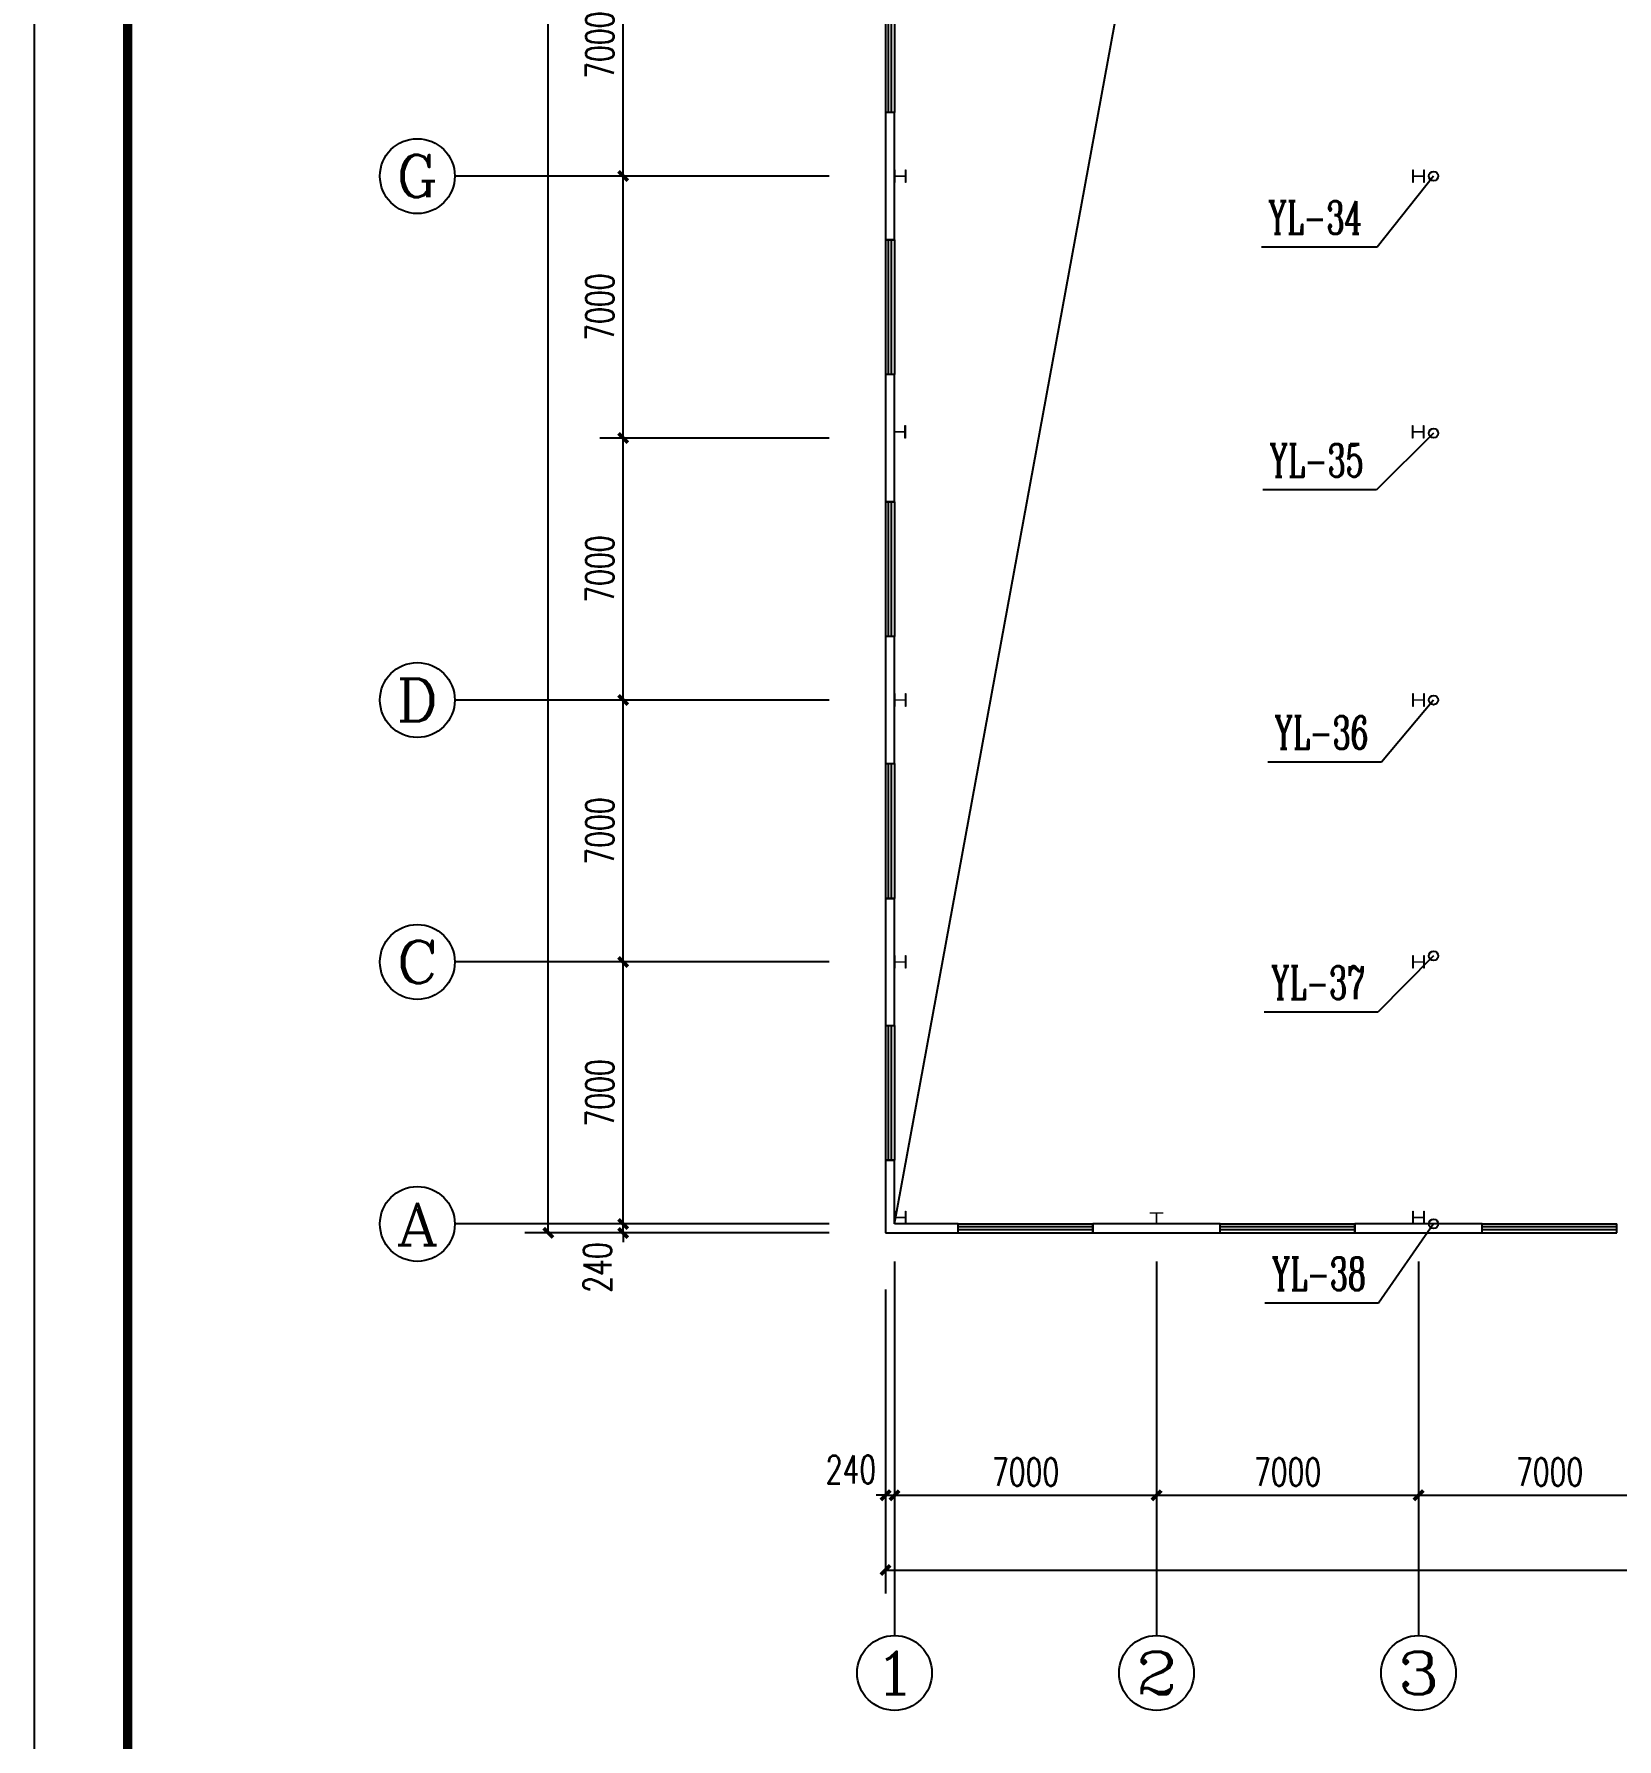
# Model space of a CAD drawing. Extents: x -4407041 to 173436, y -470270 to -29437.
# Drawn here: x -136372 to -94083, y -261544 to -215987 of the extents above; entities that cross this region are included whole.
import ezdxf
from ezdxf.enums import TextEntityAlignment as Align

# ---------------------------------------------------------------- set-up
doc = ezdxf.new("R2010")
doc.units = 0
doc.header["$LTSCALE"] = 1000
doc.header["$MEASUREMENT"] = 0
for name, color, linetype in [('AXIS', 3, 'Continuous'), ('AXIS_TEXT', 7, 'Continuous'), ('DIM_雨水', 3, 'Continuous'), ('PUB_TITLE', 4, 'Continuous'), ('VPIPE-雨水', 4, 'Continuous'), ('WALL', 9, 'Continuous'), ('WINDOW', 4, 'Continuous')]:
    doc.layers.add(name, color=color, linetype=linetype)
doc.layers.add('STXT_XG_THIN', color=2, linetype='Continuous', lineweight=0)
doc.styles.add('_TCH_AXIS', font='COMPLEX', dxfattribs={"bigfont": 'GBCBIG'})
doc.styles.add('_TCH_DIM_T3', font='SIMPLEX', dxfattribs={"width": 0.705882, "bigfont": 'GBCBIG'})
doc.styles.add('_TWT_SERIAL', font='COMPLEX', dxfattribs={"width": 0.8, "height": 3.5, "bigfont": 'HZTXT'})
doc.styles.add('COMPLEX', font='COMPLEX')
doc.dimstyles.new('_TCH_ARCH&&250', dxfattribs={"dimtxt": 743.75, "dimasz": 250, "dimexe": 625, "dimexo": 750, "dimgap": 250, "dimtad": 1, "dimdec": 0, "dimzin": 0, "dimdsep": 46, "dimtxsty": '_TCH_DIM_T3', "dimblk": 'ARCHTICK', "dimcen": 0.09, "dimclrt": 7, "dimazin": 2, "dimtfac": 1, "dimtdec": 0, "dimtix": 1, "dimtmove": 2, "dimatfit": 3, "dimfxl": 0, "dimtolj": 1, "dimtzin": 0, "dimarcsym": 0})

# ---------------------------------------------------------------- blocks, each defined once
blk = doc.blocks.new('_ArchTick')
at = {"color": 0, "linetype": 'ByBlock', "const_width": 0.4}
blk.add_lwpolyline([(-0.5, -0.5), (0.5, 0.5)], dxfattribs=at)
blk = doc.blocks.new('*D302')
at = {"layer": 'AXIS', "color": 0, "lineweight": -2}
for p, q in [((-113623, -249532), (-113623, -255657)), ((-113383, -249532), (-113383, -255657)), ((-113623, -255032), (-113873, -255032)), ((-113623, -255032), (-113383, -255032)), ((-113383, -255032), (-113133, -255032))]:
    blk.add_line(p, q, dxfattribs=at)
at = {"layer": 'Defpoints', "color": 0}
for p in [(-113623, -248782), (-113383, -248782), (-113383, -255032)]:
    blk.add_point(p, dxfattribs=at)
at = {"layer": 'AXIS', "color": 0, "lineweight": -2, "xscale": 250, "yscale": 250, "zscale": 250}
blk.add_blockref('_ArchTick', (-113623, -255032), dxfattribs=at)
at = {"layer": 'AXIS', "color": 0, "lineweight": -2, "xscale": 250, "yscale": 250, "zscale": 250, "rotation": 180}
blk.add_blockref('_ArchTick', (-113383, -255032), dxfattribs=at)
at = {"layer": 'AXIS', "color": 7, "insert": (-114548, -254344), "char_height": 743.8, "attachment_point": 5, "style": '_TCH_DIM_T3'}
blk.add_mtext('\\A1;240', dxfattribs=at)
blk = doc.blocks.new('*D303')
at = {"layer": 'AXIS', "color": 0, "lineweight": -2}
for p, q in [((-113383, -249532), (-113383, -255657)), ((-106383, -249532), (-106383, -255657)), ((-113383, -255032), (-106383, -255032))]:
    blk.add_line(p, q, dxfattribs=at)
at = {"layer": 'Defpoints', "color": 0}
for p in [(-113383, -248782), (-106383, -248782), (-106383, -255032)]:
    blk.add_point(p, dxfattribs=at)
at = {"layer": 'AXIS', "color": 0, "lineweight": -2, "xscale": 250, "yscale": 250, "zscale": 250, "rotation": 180}
blk.add_blockref('_ArchTick', (-113383, -255032), dxfattribs=at)
at = {"layer": 'AXIS', "color": 0, "lineweight": -2, "xscale": 250, "yscale": 250, "zscale": 250}
blk.add_blockref('_ArchTick', (-106383, -255032), dxfattribs=at)
at = {"layer": 'AXIS', "color": 7, "insert": (-109883, -254410), "char_height": 743.8, "attachment_point": 5, "style": '_TCH_DIM_T3'}
blk.add_mtext('\\A1;7000', dxfattribs=at)
blk = doc.blocks.new('*D304')
at = {"layer": 'AXIS', "color": 0, "lineweight": -2}
for p, q in [((-106383, -249532), (-106383, -255657)), ((-99383, -249532), (-99383, -255657)), ((-106383, -255032), (-99383, -255032))]:
    blk.add_line(p, q, dxfattribs=at)
at = {"layer": 'Defpoints', "color": 0}
for p in [(-106383, -248782), (-99383, -248782), (-99383, -255032)]:
    blk.add_point(p, dxfattribs=at)
at = {"layer": 'AXIS', "color": 0, "lineweight": -2, "xscale": 250, "yscale": 250, "zscale": 250, "rotation": 180}
blk.add_blockref('_ArchTick', (-106383, -255032), dxfattribs=at)
at = {"layer": 'AXIS', "color": 0, "lineweight": -2, "xscale": 250, "yscale": 250, "zscale": 250}
blk.add_blockref('_ArchTick', (-99383, -255032), dxfattribs=at)
at = {"layer": 'AXIS', "color": 7, "insert": (-102883, -254410), "char_height": 743.8, "attachment_point": 5, "style": '_TCH_DIM_T3'}
blk.add_mtext('\\A1;7000', dxfattribs=at)
blk = doc.blocks.new('*D305')
at = {"layer": 'AXIS', "color": 0, "lineweight": -2}
for p, q in [((-99383, -249532), (-99383, -255657)), ((-92383, -249532), (-92383, -255657)), ((-99383, -255032), (-92383, -255032))]:
    blk.add_line(p, q, dxfattribs=at)
at = {"layer": 'Defpoints', "color": 0}
for p in [(-99383, -248782), (-92383, -248782), (-92383, -255032)]:
    blk.add_point(p, dxfattribs=at)
at = {"layer": 'AXIS', "color": 0, "lineweight": -2, "xscale": 250, "yscale": 250, "zscale": 250, "rotation": 180}
blk.add_blockref('_ArchTick', (-99383, -255032), dxfattribs=at)
at = {"layer": 'AXIS', "color": 0, "lineweight": -2, "xscale": 250, "yscale": 250, "zscale": 250}
blk.add_blockref('_ArchTick', (-92383, -255032), dxfattribs=at)
at = {"layer": 'AXIS', "color": 7, "insert": (-95883, -254410), "char_height": 743.8, "attachment_point": 5, "style": '_TCH_DIM_T3'}
blk.add_mtext('\\A1;7000', dxfattribs=at)
blk = doc.blocks.new('*D320')
at = {"layer": 'AXIS', "color": 0, "lineweight": -2}
for p, q in [((-113623, -249532), (-113623, -257657)), ((-7643, -249532), (-7643, -257657)), ((-113623, -257032), (-7643, -257032))]:
    blk.add_line(p, q, dxfattribs=at)
at = {"layer": 'Defpoints', "color": 0}
for p in [(-113623, -248782), (-7643, -248782), (-7643, -257032)]:
    blk.add_point(p, dxfattribs=at)
at = {"layer": 'AXIS', "color": 0, "lineweight": -2, "xscale": 250, "yscale": 250, "zscale": 250, "rotation": 180}
blk.add_blockref('_ArchTick', (-113623, -257032), dxfattribs=at)
at = {"layer": 'AXIS', "color": 0, "lineweight": -2, "xscale": 250, "yscale": 250, "zscale": 250}
blk.add_blockref('_ArchTick', (-7643, -257032), dxfattribs=at)
at = {"layer": 'AXIS', "color": 7, "insert": (-60633, -256410), "char_height": 743.8, "attachment_point": 5, "style": '_TCH_DIM_T3'}
blk.add_mtext('\\A1;105980', dxfattribs=at)
blk = doc.blocks.new('*D351')
at = {"layer": 'AXIS', "color": 0, "lineweight": -2}
for p, q in [((-115133, -247782), (-121258, -247782)), ((-120633, -247782), (-120633, -247532)), ((-120633, -248022), (-120633, -247782)), ((-115133, -248022), (-121258, -248022)), ((-120633, -248022), (-120633, -248272))]:
    blk.add_line(p, q, dxfattribs=at)
at = {"layer": 'Defpoints', "color": 0}
for p in [(-120633, -247782), (-114383, -247782), (-114383, -248022)]:
    blk.add_point(p, dxfattribs=at)
at = {"layer": 'AXIS', "color": 0, "lineweight": -2, "xscale": 250, "yscale": 250, "zscale": 250}
for p, rotation in [((-120633, -247782), 270), ((-120633, -248022), 90)]:
    blk.add_blockref('_ArchTick', p, dxfattribs=dict(at, rotation=rotation))
at = {"layer": 'AXIS', "color": 7, "insert": (-121321, -248947), "char_height": 743.8, "attachment_point": 5, "rotation": 90, "style": '_TCH_DIM_T3'}
blk.add_mtext('\\A1;240', dxfattribs=at)
blk = doc.blocks.new('*D352')
at = {"layer": 'AXIS', "color": 0, "lineweight": -2}
for p, q in [((-115133, -240782), (-121258, -240782)), ((-120633, -247782), (-120633, -240782)), ((-115133, -247782), (-121258, -247782))]:
    blk.add_line(p, q, dxfattribs=at)
at = {"layer": 'Defpoints', "color": 0}
for p in [(-120633, -240782), (-114383, -240782), (-114383, -247782)]:
    blk.add_point(p, dxfattribs=at)
at = {"layer": 'AXIS', "color": 0, "lineweight": -2, "xscale": 250, "yscale": 250, "zscale": 250}
for p, rotation in [((-120633, -240782), 90), ((-120633, -247782), 270)]:
    blk.add_blockref('_ArchTick', p, dxfattribs=dict(at, rotation=rotation))
at = {"layer": 'AXIS', "color": 7, "insert": (-121255, -244282), "char_height": 743.8, "attachment_point": 5, "rotation": 90, "style": '_TCH_DIM_T3'}
blk.add_mtext('\\A1;7000', dxfattribs=at)
blk = doc.blocks.new('*D353')
at = {"layer": 'AXIS', "color": 0, "lineweight": -2}
for p, q in [((-115133, -233782), (-121258, -233782)), ((-120633, -240782), (-120633, -233782)), ((-115133, -240782), (-121258, -240782))]:
    blk.add_line(p, q, dxfattribs=at)
at = {"layer": 'Defpoints', "color": 0}
for p in [(-120633, -233782), (-114383, -233782), (-114383, -240782)]:
    blk.add_point(p, dxfattribs=at)
at = {"layer": 'AXIS', "color": 0, "lineweight": -2, "xscale": 250, "yscale": 250, "zscale": 250}
for p, rotation in [((-120633, -233782), 90), ((-120633, -240782), 270)]:
    blk.add_blockref('_ArchTick', p, dxfattribs=dict(at, rotation=rotation))
at = {"layer": 'AXIS', "color": 7, "insert": (-121255, -237282), "char_height": 743.8, "attachment_point": 5, "rotation": 90, "style": '_TCH_DIM_T3'}
blk.add_mtext('\\A1;7000', dxfattribs=at)
blk = doc.blocks.new('*D354')
at = {"layer": 'AXIS', "color": 0, "lineweight": -2}
for p, q in [((-115133, -226782), (-121258, -226782)), ((-120633, -233782), (-120633, -226782)), ((-115133, -233782), (-121258, -233782))]:
    blk.add_line(p, q, dxfattribs=at)
at = {"layer": 'Defpoints', "color": 0}
for p in [(-120633, -226782), (-114383, -226782), (-114383, -233782)]:
    blk.add_point(p, dxfattribs=at)
at = {"layer": 'AXIS', "color": 0, "lineweight": -2, "xscale": 250, "yscale": 250, "zscale": 250}
for p, rotation in [((-120633, -226782), 90), ((-120633, -233782), 270)]:
    blk.add_blockref('_ArchTick', p, dxfattribs=dict(at, rotation=rotation))
at = {"layer": 'AXIS', "color": 7, "insert": (-121255, -230282), "char_height": 743.8, "attachment_point": 5, "rotation": 90, "style": '_TCH_DIM_T3'}
blk.add_mtext('\\A1;7000', dxfattribs=at)
blk = doc.blocks.new('*D355')
at = {"layer": 'AXIS', "color": 0, "lineweight": -2}
for p, q in [((-115133, -219782), (-121258, -219782)), ((-120633, -226782), (-120633, -219782)), ((-115133, -226782), (-121258, -226782))]:
    blk.add_line(p, q, dxfattribs=at)
at = {"layer": 'Defpoints', "color": 0}
for p in [(-120633, -219782), (-114383, -219782), (-114383, -226782)]:
    blk.add_point(p, dxfattribs=at)
at = {"layer": 'AXIS', "color": 0, "lineweight": -2, "xscale": 250, "yscale": 250, "zscale": 250}
for p, rotation in [((-120633, -219782), 90), ((-120633, -226782), 270)]:
    blk.add_blockref('_ArchTick', p, dxfattribs=dict(at, rotation=rotation))
at = {"layer": 'AXIS', "color": 7, "insert": (-121255, -223282), "char_height": 743.8, "attachment_point": 5, "rotation": 90, "style": '_TCH_DIM_T3'}
blk.add_mtext('\\A1;7000', dxfattribs=at)
blk = doc.blocks.new('*D356')
at = {"layer": 'AXIS', "color": 0, "lineweight": -2}
for p, q in [((-115133, -212782), (-121258, -212782)), ((-120633, -219782), (-120633, -212782)), ((-115133, -219782), (-121258, -219782))]:
    blk.add_line(p, q, dxfattribs=at)
at = {"layer": 'Defpoints', "color": 0}
for p in [(-120633, -212782), (-114383, -212782), (-114383, -219782)]:
    blk.add_point(p, dxfattribs=at)
at = {"layer": 'AXIS', "color": 0, "lineweight": -2, "xscale": 250, "yscale": 250, "zscale": 250}
for p, rotation in [((-120633, -212782), 90), ((-120633, -219782), 270)]:
    blk.add_blockref('_ArchTick', p, dxfattribs=dict(at, rotation=rotation))
at = {"layer": 'AXIS', "color": 7, "insert": (-121255, -216282), "char_height": 743.8, "attachment_point": 5, "rotation": 90, "style": '_TCH_DIM_T3'}
blk.add_mtext('\\A1;7000', dxfattribs=at)
blk = doc.blocks.new('*D380')
at = {"layer": 'AXIS', "color": 0, "lineweight": -2}
for p, q in [((-115133, -65542), (-123258, -65542)), ((-122633, -248022), (-122633, -65542)), ((-115133, -248022), (-123258, -248022))]:
    blk.add_line(p, q, dxfattribs=at)
at = {"layer": 'Defpoints', "color": 0}
for p in [(-122633, -65542), (-114383, -65542), (-114383, -248022)]:
    blk.add_point(p, dxfattribs=at)
at = {"layer": 'AXIS', "color": 0, "lineweight": -2, "xscale": 250, "yscale": 250, "zscale": 250}
for p, rotation in [((-122633, -65542), 90), ((-122633, -248022), 270)]:
    blk.add_blockref('_ArchTick', p, dxfattribs=dict(at, rotation=rotation))
at = {"layer": 'AXIS', "color": 7, "insert": (-123255, -156782), "char_height": 743.8, "attachment_point": 5, "rotation": 90, "style": '_TCH_DIM_T3'}
blk.add_mtext('\\A1;182480', dxfattribs=at)
blk = doc.blocks.new('$TCHSYS$WIN2D')
for p, q in [((-0.5, 0.5), (0.5, 0.5)), ((-0.5, 0.5), (-0.5, -0.5)), ((0.5, 0.5), (0.5, -0.5)), ((0.5, 0.167), (-0.5, 0.167)), ((0.5, -0.167), (-0.5, -0.167)), ((-0.5, -0.5), (0.5, -0.5))]:
    blk.add_line(p, q)
blk = doc.blocks.new('_AXISO')
blk.add_circle((0, 0), 0.5)
at = {"layer": 'AXIS_TEXT', "style": 'COMPLEX', "width": 1.041667}
blk.add_attdef('A', text='', height=0.56, dxfattribs=at).set_placement((-0.25, -0.28), (0.25, -0.28), align=Align.FIT)

msp = doc.modelspace()

# ---------------------------------------------------------------- linework, layer by layer
msp.add_lwpolyline([(-113383.2, -247781.9), (-101034, -180457.3), (-71383.2, -171021.9)])
at = {"layer": 'AXIS'}
for p, q in [((-115131.9, -219781.9), (-125131.9, -219782)), ((-115131.7, -233781.9), (-125131.7, -233782)), ((-115131.7, -240781.9), (-125131.7, -240782)), ((-115131.6, -247781.9), (-125131.6, -247782)), ((-113383.2, -248781.9), (-113383.2, -258781.9)), ((-106383.2, -248781.9), (-106383.2, -258781.9)), ((-99383.2, -248781.9), (-99383.2, -258781.9))]:
    msp.add_line(p, q, dxfattribs=at)
at = {"layer": 'DIM_雨水'}
for p, q in [((-98982.5, -219781.9), (-100490.7, -221677.9)), ((-100490.7, -221677.9), (-103577.5, -221677.9)), ((-98982.5, -226653.9), (-100508.2, -228166.9)), ((-100508.2, -228166.9), (-103544.3, -228166.9)), ((-98982.5, -233781.9), (-100376.7, -235438.4)), ((-100376.7, -235438.4), (-103412.8, -235438.4)), ((-98982.5, -240619.9), (-100468.7, -242123.4)), ((-100468.7, -242123.4), (-103504.8, -242123.4)), ((-98982.5, -247781.9), (-100449.2, -249902.4)), ((-100449.2, -249902.4), (-103485.3, -249902.4))]:
    msp.add_line(p, q, dxfattribs=at)
at = {"layer": 'PUB_TITLE'}
msp.add_lwpolyline([(-136371.5, -29436.9), (-136371.5, -292186.9), (12128.5, -292186.9), (12128.5, -29436.9)], close=True, dxfattribs=at)
at = {"layer": 'PUB_TITLE', "const_width": 250}
msp.add_lwpolyline([(-133871.5, -35686.9), (-133871.5, -289686.9), (9628.5, -289686.9), (9628.5, -35686.9)], close=True, dxfattribs=at)
at = {"layer": 'STXT_XG_THIN', "color": 2}
for points in [[(-113383.2, -219951.9), (-113383.2, -219611.9), (-113373, -219611.9), (-113373, -219779), (-113093.4, -219779), (-113093.4, -219611.9), (-113083.2, -219611.9), (-113083.2, -219951.9), (-113093.4, -219951.9), (-113093.4, -219784.8), (-113373, -219784.8), (-113373, -219951.9), (-113383.2, -219951.9)], [(-99533.2, -219951.9), (-99533.2, -219611.9), (-99523, -219611.9), (-99523, -219779), (-99243.4, -219779), (-99243.4, -219611.9), (-99233.2, -219611.9), (-99233.2, -219951.9), (-99243.4, -219951.9), (-99243.4, -219784.8), (-99523, -219784.8), (-99523, -219951.9), (-99533.2, -219951.9)], [(-113393.4, -226784.8), (-113393.4, -226444.8), (-113383.2, -226444.8), (-113383.2, -226611.9), (-113103.6, -226611.9), (-113103.6, -226444.8), (-113093.4, -226444.8), (-113093.4, -226784.8), (-113103.6, -226784.8), (-113103.6, -226617.7), (-113383.2, -226617.7), (-113383.2, -226784.8), (-113393.4, -226784.8)], [(-99543.4, -226784.8), (-99543.4, -226444.8), (-99533.2, -226444.8), (-99533.2, -226611.9), (-99253.6, -226611.9), (-99253.6, -226444.8), (-99243.4, -226444.8), (-99243.4, -226784.8), (-99253.6, -226784.8), (-99253.6, -226617.7), (-99533.2, -226617.7), (-99533.2, -226784.8), (-99543.4, -226784.8)], [(-113383.2, -233951.9), (-113383.2, -233611.9), (-113373, -233611.9), (-113373, -233779), (-113093.4, -233779), (-113093.4, -233611.9), (-113083.2, -233611.9), (-113083.2, -233951.9), (-113093.4, -233951.9), (-113093.4, -233784.8), (-113373, -233784.8), (-113373, -233951.9), (-113383.2, -233951.9)], [(-99533.2, -233951.9), (-99533.2, -233611.9), (-99523, -233611.9), (-99523, -233779), (-99243.4, -233779), (-99243.4, -233611.9), (-99233.2, -233611.9), (-99233.2, -233951.9), (-99243.4, -233951.9), (-99243.4, -233784.8), (-99523, -233784.8), (-99523, -233951.9), (-99533.2, -233951.9)], [(-113383.2, -240951.9), (-113383.2, -240611.9), (-113373, -240611.9), (-113373, -240779), (-113093.4, -240779), (-113093.4, -240611.9), (-113083.2, -240611.9), (-113083.2, -240951.9), (-113093.4, -240951.9), (-113093.4, -240784.8), (-113373, -240784.8), (-113373, -240951.9), (-113383.2, -240951.9)], [(-99533.2, -240951.9), (-99533.2, -240611.9), (-99523, -240611.9), (-99523, -240779), (-99243.4, -240779), (-99243.4, -240611.9), (-99233.2, -240611.9), (-99233.2, -240951.9), (-99243.4, -240951.9), (-99243.4, -240784.8), (-99523, -240784.8), (-99523, -240951.9), (-99533.2, -240951.9)], [(-113383.2, -247781.9), (-113383.2, -247441.9), (-113373, -247441.9), (-113373, -247609), (-113093.4, -247609), (-113093.4, -247441.9), (-113083.2, -247441.9), (-113083.2, -247781.9), (-113093.4, -247781.9), (-113093.4, -247614.8), (-113373, -247614.8), (-113373, -247781.9), (-113383.2, -247781.9)], [(-106553.2, -247481.9), (-106213.2, -247481.9), (-106213.2, -247492.1), (-106380.3, -247492.1), (-106380.3, -247771.7), (-106213.2, -247771.7), (-106213.2, -247781.9), (-106553.2, -247781.9), (-106553.2, -247771.7), (-106386.1, -247771.7), (-106386.1, -247492.1), (-106553.2, -247492.1), (-106553.2, -247481.9)], [(-99533.2, -247781.9), (-99533.2, -247441.9), (-99523, -247441.9), (-99523, -247609), (-99243.4, -247609), (-99243.4, -247441.9), (-99233.2, -247441.9), (-99233.2, -247781.9), (-99243.4, -247781.9), (-99243.4, -247614.8), (-99523, -247614.8), (-99523, -247781.9), (-99533.2, -247781.9)]]:
    msp.add_lwpolyline(points, dxfattribs=at)
at = {"layer": 'VPIPE-雨水'}
for centre in [(-98982.5, -219781.9), (-98982.5, -226653.9), (-98982.5, -233781.9), (-98982.5, -240619.9), (-98982.5, -247781.9)]:
    msp.add_circle(centre, 125, dxfattribs=at)
at = {"layer": 'WALL', "color": 5}
for p, q in [((-113623.2, -218081.9), (-113623.2, -221481.9)), ((-113383.2, -218081.9), (-113623.2, -218081.9)), ((-113383.2, -221481.9), (-113383.2, -218081.9)), ((-113623.2, -221481.9), (-113383.2, -221481.9)), ((-113623.2, -225081.9), (-113623.2, -228481.9)), ((-113383.2, -225081.9), (-113623.2, -225081.9)), ((-113383.2, -228481.9), (-113383.2, -225081.9)), ((-113623.2, -228481.9), (-113383.2, -228481.9)), ((-113623.2, -232081.9), (-113623.2, -235481.9)), ((-113383.2, -232081.9), (-113623.2, -232081.9)), ((-113383.2, -235481.9), (-113383.2, -232081.9)), ((-113623.2, -235481.9), (-113383.2, -235481.9)), ((-113623.2, -239081.9), (-113623.2, -242481.9)), ((-113383.2, -239081.9), (-113623.2, -239081.9)), ((-113383.2, -242481.9), (-113383.2, -239081.9)), ((-113623.2, -242481.9), (-113383.2, -242481.9)), ((-113383.2, -246081.9), (-113623.2, -246081.9)), ((-113623.2, -246081.9), (-113623.2, -248021.9)), ((-113383.2, -247781.9), (-113383.2, -246081.9)), ((-111683.2, -247781.9), (-113383.2, -247781.9)), ((-111683.2, -248021.9), (-111683.2, -247781.9)), ((-104683.2, -247781.9), (-108083.2, -247781.9)), ((-108083.2, -247781.9), (-108083.2, -248021.9)), ((-104683.2, -248021.9), (-104683.2, -247781.9)), ((-97683.2, -247781.9), (-101083.2, -247781.9)), ((-101083.2, -247781.9), (-101083.2, -248021.9)), ((-97683.2, -248021.9), (-97683.2, -247781.9)), ((-113623.2, -248021.9), (-111683.2, -248021.9)), ((-108083.2, -248021.9), (-104683.2, -248021.9)), ((-101083.2, -248021.9), (-97683.2, -248021.9))]:
    msp.add_line(p, q, dxfattribs=at)

# ---------------------------------------------------------------- block references
at = {"layer": 'AXIS'}
ref = msp.add_blockref('_AXISO', (-126131.9, -219782), dxfattribs=dict(at, xscale=2000, yscale=2000, zscale=2000))
ref.add_attrib('A', 'G', dxfattribs={"layer": 'AXIS_TEXT', "height": 1131.4, "style": '_TCH_AXIS', "width": 1.166667}).set_placement((-126697.5, -220347.7), (-125566.2, -220347.7), align=Align.FIT)
ref = msp.add_blockref('_AXISO', (-126131.7, -233782), dxfattribs=dict(at, xscale=2000, yscale=2000, zscale=2000))
ref.add_attrib('A', 'D', dxfattribs={"layer": 'AXIS_TEXT', "height": 1131.4, "style": '_TCH_AXIS', "width": 1.235294}).set_placement((-126697.4, -234347.7), (-125566.1, -234347.7), align=Align.FIT)
ref = msp.add_blockref('_AXISO', (-126131.7, -240782), dxfattribs=dict(at, xscale=2000, yscale=2000, zscale=2000))
ref.add_attrib('A', 'C', dxfattribs={"layer": 'AXIS_TEXT', "height": 1131.4, "style": '_TCH_AXIS', "width": 1.4}).set_placement((-126697.4, -241347.7), (-125566, -241347.7), align=Align.FIT)
ref = msp.add_blockref('_AXISO', (-126131.6, -247782), dxfattribs=dict(at, xscale=2000, yscale=2000, zscale=2000))
ref.add_attrib('A', 'A', dxfattribs={"layer": 'AXIS_TEXT', "height": 1131.4, "style": '_TCH_AXIS', "width": 1.166667}).set_placement((-126697.3, -248347.7), (-125565.9, -248347.7), align=Align.FIT)
ref = msp.add_blockref('_AXISO', (-113383.2, -259781.9), dxfattribs=dict(at, xscale=2000, yscale=2000, zscale=2000))
ref.add_attrib('A', '1', dxfattribs={"layer": 'AXIS_TEXT', "height": 1131.4, "style": '_TCH_AXIS', "width": 2.333333}).set_placement((-113948.8, -260347.6), (-112817.5, -260347.6), align=Align.FIT)
ref = msp.add_blockref('_AXISO', (-106383.2, -259781.9), dxfattribs=dict(at, xscale=2000, yscale=2000, zscale=2000))
ref.add_attrib('A', '2', dxfattribs={"layer": 'AXIS_TEXT', "height": 1131.4, "style": '_TCH_AXIS', "width": 1.5}).set_placement((-106948.8, -260347.6), (-105817.5, -260347.6), align=Align.FIT)
ref = msp.add_blockref('_AXISO', (-99383.2, -259781.9), dxfattribs=dict(at, xscale=2000, yscale=2000, zscale=2000))
ref.add_attrib('A', '3', dxfattribs={"layer": 'AXIS_TEXT', "height": 1131.4, "style": '_TCH_AXIS', "width": 1.5}).set_placement((-99948.8, -260347.6), (-98817.5, -260347.6), align=Align.FIT)
at = {"layer": 'WINDOW', "xscale": 3600, "zscale": 3600, "rotation": 270}
for p, yscale in [((-113503.2, -216281.9), 240), ((-113503.2, -223281.9), 240), ((-113503.2, -230281.9), 240), ((-113503.2, -237281.9), -240), ((-113503.2, -244281.9), -240)]:
    msp.add_blockref('$TCHSYS$WIN2D', p, dxfattribs=dict(at, yscale=yscale))
at = {"layer": 'WINDOW', "xscale": 3600, "yscale": -240, "zscale": 3600}
for p in [(-109883.2, -247901.9), (-102883.2, -247901.9), (-95883.2, -247901.9)]:
    msp.add_blockref('$TCHSYS$WIN2D', p, dxfattribs=at)

# ---------------------------------------------------------------- texts
at = {"layer": 'DIM_雨水', "color": 7, "style": '_TWT_SERIAL', "width": 0.64}
for s, p in [('YL-34', (-103402.5, -221327.9)), ('YL-35', (-103369.3, -227816.9)), ('YL-36', (-103237.8, -235088.4)), ('YL-37', (-103329.8, -241773.4)), ('YL-38', (-103310.3, -249552.4))]:
    msp.add_text(s, height=875, dxfattribs=at).set_placement(p)

# ---------------------------------------------------------------- dimensions: what is measured, and where the dimension line sits
at = {"layer": 'AXIS'}
for p1, p2, distance, picture, middle in [((-114383.2, -248021.9), (-114383.2, -65541.9), 8250, '*D380', (-123255, -156781.9)), ((-114383.2, -219781.9), (-114383.2, -212781.9), 6250, '*D356', (-121255, -216281.9)), ((-114383.2, -226781.9), (-114383.2, -219781.9), 6250, '*D355', (-121255, -223281.9)), ((-114383.2, -233781.9), (-114383.2, -226781.9), 6250, '*D354', (-121255, -230281.9)), ((-114383.2, -240781.9), (-114383.2, -233781.9), 6250, '*D353', (-121255, -237281.9)), ((-114383.2, -247781.9), (-114383.2, -240781.9), 6250, '*D352', (-121255, -244281.9)), ((-113623.2, -248781.9), (-7643.2, -248781.9), -8250, '*D320', (-60633.2, -256410)), ((-113383.2, -248781.9), (-106383.2, -248781.9), -6250, '*D303', (-109883.2, -254410)), ((-106383.2, -248781.9), (-99383.2, -248781.9), -6250, '*D304', (-102883.2, -254410)), ((-99383.2, -248781.9), (-92383.2, -248781.9), -6250, '*D305', (-95883.2, -254410))]:
    dim = msp.add_aligned_dim(p1=p1, p2=p2, distance=distance, dimstyle='_TCH_ARCH&&250', dxfattribs=at)
    dim.commit()
    dim.dimension.update_dxf_attribs({"geometry": picture, "text_midpoint": middle})
for base, p1, p2, angle, picture, middle in [((-120633.2, -247781.9), (-114383.2, -248021.9), (-114383.2, -247781.9), 90, '*D351', (-121320.7, -248946.9)), ((-113383.2, -255031.9), (-113623.2, -248781.9), (-113383.2, -248781.9), 0, '*D302', (-114548.2, -254344.4))]:
    dim = msp.add_linear_dim(base=base, p1=p1, p2=p2, angle=angle, dimstyle='_TCH_ARCH&&250', dxfattribs=at)
    dim.commit()
    dim.dimension.update_dxf_attribs({"geometry": picture, "text_midpoint": middle, "dimtype": 129})

doc.saveas('drawing.dxf')
